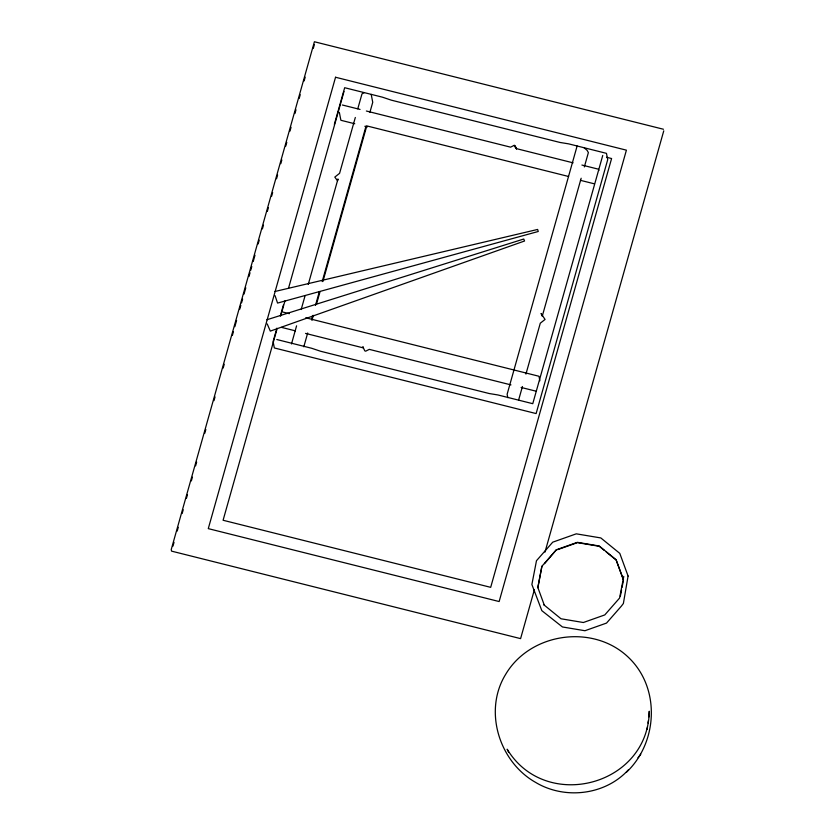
<?xml version="1.0" encoding="UTF-8"?>
<svg xmlns="http://www.w3.org/2000/svg" width="835" height="835" viewBox="0 0 835 835"><rect width="100%" height="100%" fill="white"/><g stroke="black" fill="none" stroke-linecap="round" stroke-linejoin="round"><path stroke-width="1.25" d="M648.91 716.879L649.265 711.243C648.117 785.829 545.558 812.664 507.158 749.193L508.578 752.137M647.146 729.32L647.501 726.836M648.023 723.1L648.378 720.605M623.495 579.908L616.105 559.742L599.217 545.986L577.35 542.332L556.371 549.754L541.905 566.266L537.813 587.443L544.337 605.25M537.876 587.767L541.905 566.266M623.766 576.411L619.58 598.058L604.791 614.925L583.362 622.513L561.016 618.777L543.762 604.728M620.374 596.106L621.574 589.875M622.054 587.381L623.254 581.16M291.498 343.957L296.582 325.827M172.96 546.111L174.024 542.353M177.208 531.07L178.262 527.303M182.155 513.515L183.22 509.757M186.393 498.464L187.457 494.706M191.351 480.918L192.405 477.15M195.588 465.867L196.653 462.11M204.784 433.271L205.838 429.503M213.969 400.675L215.033 396.907M223.164 368.068L224.218 364.31M232.349 335.472L233.414 331.714M234.823 326.694L236.597 320.431M239.781 309.138L240.835 305.38M241.545 302.875L242.609 299.107M244.018 294.097L245.782 287.825M248.966 276.542L250.03 272.784M250.74 270.269L251.794 266.511M253.214 261.501L254.978 255.228M258.161 243.945L259.215 240.177M262.399 228.894L263.463 225.137M267.346 211.349L268.411 207.581M271.594 196.298L272.659 192.541M276.542 178.742L277.606 174.985M280.79 163.702L281.844 159.934M285.737 146.146L286.791 142.388M289.975 131.105L291.039 127.337M294.922 113.55L295.987 109.782M299.17 98.499L300.224 94.741M304.117 80.943L305.182 77.185M313.313 48.346L314.367 44.589M276.886 328.165L273.097 341.619L274.339 347.955L536.122 413.575L607.703 159.673L606.46 153.348L568.645 143.86L560.076 142.472L391.375 100.179L382.493 97.194L344.678 87.717L334.344 124.394M280.33 315.943L283.43 304.942M276.834 329.679L223.091 520.257L490.688 587.339L611.596 158.535L606.544 157.272M280.717 315.891L284.965 300.84M288.492 288.305L343.999 91.453M301.185 309.514L305.078 295.705M308.261 284.411L337.987 178.972L337.507 180.788L334.804 177.093L339.584 173.336L355.324 117.474M357.777 108.79L361.983 93.896L364.206 92.622M303.804 346.786L307.697 332.988M311.58 319.2L312.645 315.442M315.473 305.412L319.356 291.613M322.185 281.583L366.022 126.116M369.915 112.318L372.744 102.287L371.189 94.376M311.946 320.379L313.355 315.359M316.538 304.065L320.076 291.519M322.905 281.489L366.774 125.897L568.593 176.488M577.121 146L507.127 394.256L507.795 397.648M518.587 400.163L522.439 386.511M525.935 374.101L540.287 323.208L545.057 319.45L541.08 313.49L542.364 315.755M542.228 316.308L581.16 178.241M584.343 166.948L588.372 152.586L587.088 150.321L584.103 147.743M602.755 155.435L532.761 403.691L497.858 394.945L489.289 393.546L320.588 351.253L311.705 348.279L276.802 339.521M534.379 589.729L520.591 638.629L171.551 551.131L171.238 549.545L314.409 41.75L663.449 129.248M544.984 552.112L663.762 130.834M626.396 772.312C657.782 742.639 660.579 688.405 628.932 657.844C593.862 623.495 530.288 632.346 505.519 674.596C483.277 711.003 499.194 761.802 535.559 782.364C564.742 799.92 605.396 795.191 628.442 769.755M637.992 757.721L640.748 754.266M544.514 563.667L556.371 549.754M557.603 549.66L577.413 542.646L599.279 546.299L604.248 550.348M266.876 319.753L523.754 239.029L524.557 241.002L270.31 331.109L267.21 323.928M274.882 291.509L537.615 229.448L538.262 231.483L277.564 303.074L275.07 295.673M342.329 104.991L360.042 109.427M366.367 111.013L510.571 147.158L514.193 145.363L515.07 145.687L516.541 148.766M573.092 162.835L516.385 148.62L514.193 145.363L516.458 148.912M581.911 165.048L598.298 169.15L598.935 170.33M354.76 123.757L340.889 120.282L339.334 112.36M364.843 126.283L367.369 126.92M580.461 180.339L594.322 183.815M283.013 312.092L289.317 313.678M305.714 317.78L538.982 376.261L539.869 380.791M281.572 327.393L295.433 330.858M305.516 333.395L363.476 347.924L362.839 346.744L364.791 350.857L365.678 351.18L369.3 349.374L510.968 384.893M521.092 387.43L536.268 391.239M606.231 551.966L616.167 560.055L623.129 579.041M628.087 576.035L623.38 603.496L621.407 606.095L606.523 623.087L584.938 630.728L562.446 626.96L541.832 610.667L531.885 584.5L536.477 560.713L552.728 542.176L576.275 533.836L600.824 537.938L619.789 553.386L628.087 576.035M335.545 77.248L208.28 528.628L499.142 601.544L626.407 150.164L335.545 77.248"/></g></svg>
